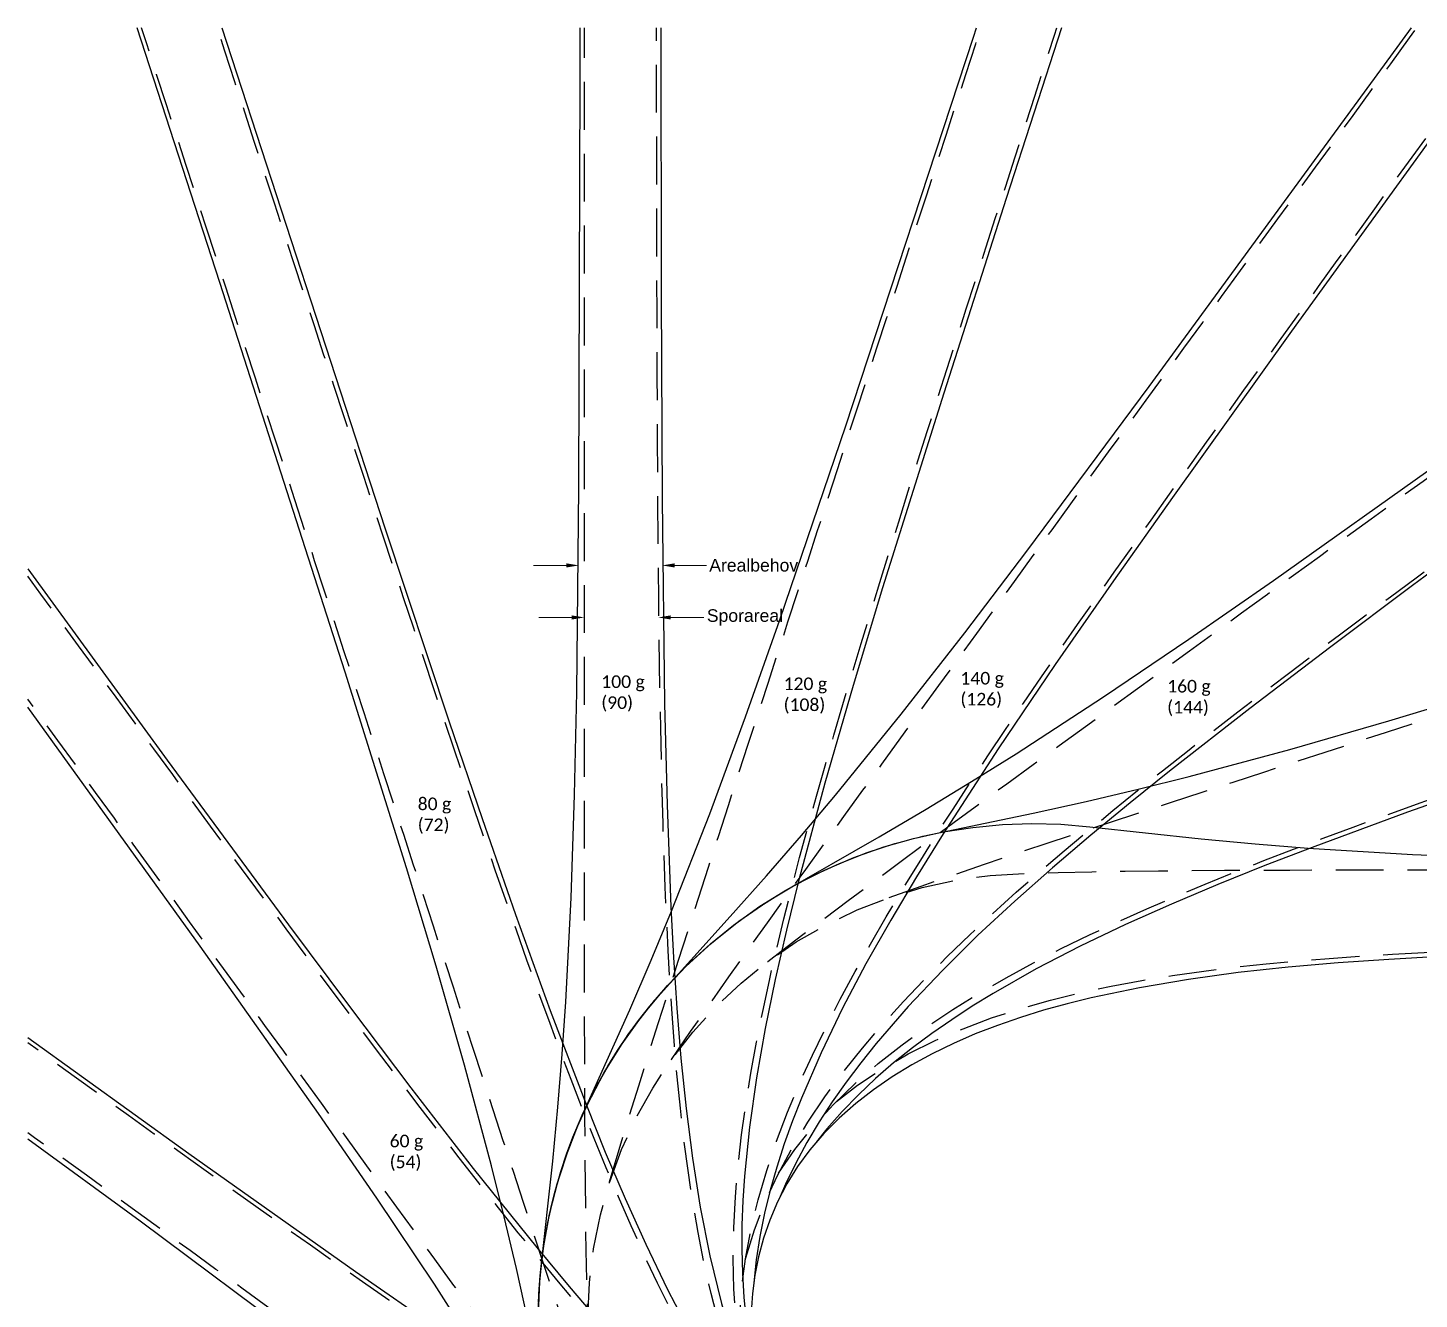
# Model space of a CAD drawing. Header units: metres. Extents: x -109 to 324, y 13 to 167.
# Drawn here: x 16.19 to 60.43, y 126.49 to 166.92 of the extents above; entities that cross this region are included whole.
import ezdxf
from ezdxf import colors
from ezdxf.entities.mleader import LeaderData, LeaderLine
from ezdxf.math import Vec2, Vec3

# ---------------------------------------------------------------- set-up
doc = ezdxf.new("R2010")
doc.units = ezdxf.units.M
doc.linetypes.add('DASHEDX2', pattern=[1.5, 1, -0.5])
doc.layers.add('Tekst', color=4, linetype='Continuous')
doc.styles.add('BT standard', font='sanss___.ttf')
doc.styles.add('Legend', font='calibri.ttf')
doc.styles.get("Standard").update_dxf_attribs({"font": 'arial.ttf'})

# ---------------------------------------------------------------- blocks, each defined once
blk = doc.blocks.new('BUS_25_A')
at = {"color": 5, "linetype": 'Continuous', "ltscale": 1.524, "flags": 128}
blk.add_lwpolyline([(-4.201, 16.854), (-4.573, 18.534), (-4.961, 20.182), (-5.365, 21.805), (-6.222, 25.002), (-7.13, 28.155), (-8.073, 31.284), (-10.02, 37.503), (-14.006, 49.891), (-16.638, 57.994)], dxfattribs=at)
at = {"linetype": 'DASHEDX2', "ltscale": 1.524, "flags": 128}
for points in [[(-1.281, 11.639), (-1.656, 12.657), (-2.012, 13.668), (-2.36, 14.675), (-2.702, 15.679), (-3.038, 16.678), (-3.37, 17.673), (-3.699, 18.665), (-4.025, 19.653), (-4.348, 20.639), (-4.67, 21.622), (-4.991, 22.603), (-5.31, 23.582), (-5.629, 24.559), (-5.947, 25.534), (-6.264, 26.509), (-6.58, 27.482), (-6.897, 28.454), (-7.213, 29.426), (-7.528, 30.397), (-7.843, 31.367), (-8.159, 32.336), (-8.474, 33.305), (-8.788, 34.274), (-9.103, 35.243), (-9.418, 36.211), (-9.732, 37.179), (-10.047, 38.146), (-10.361, 39.114), (-10.675, 40.081), (-10.99, 41.049), (-11.304, 42.016), (-11.618, 42.983), (-11.932, 43.95), (-12.246, 44.916), (-12.561, 45.883), (-12.875, 46.85), (-13.189, 47.817), (-13.503, 48.783), (-13.817, 49.75), (-14.131, 50.716), (-14.445, 51.683), (-14.759, 52.65), (-15.073, 53.616), (-15.387, 54.583), (-15.701, 55.549), (-16.015, 56.515), (-16.329, 57.482), (-16.496, 57.994)], [(7.137, 8.437), (6.774, 8.699), (6.043, 9.301), (5.344, 9.951), (4.677, 10.643), (4.043, 11.372), (3.438, 12.134), (2.863, 12.924), (2.315, 13.739), (1.792, 14.575), (1.293, 15.429), (0.814, 16.298), (0.354, 17.181), (-0.088, 18.076), (-0.515, 18.98), (-0.928, 19.894), (-1.329, 20.814), (-1.719, 21.741), (-2.1, 22.673), (-2.472, 23.61), (-2.837, 24.55), (-3.195, 25.495), (-3.547, 26.442), (-3.895, 27.392), (-4.238, 28.344), (-4.577, 29.298), (-4.913, 30.254), (-5.246, 31.211), (-5.576, 32.17), (-5.904, 33.129), (-6.231, 34.09), (-6.555, 35.051), (-6.879, 36.013), (-7.201, 36.976), (-7.522, 37.939), (-7.841, 38.902), (-8.161, 39.866), (-8.479, 40.831), (-8.797, 41.795), (-9.114, 42.76), (-9.431, 43.725), (-9.747, 44.69), (-10.064, 45.656), (-10.379, 46.621), (-10.695, 47.587), (-11.01, 48.553), (-11.326, 49.519), (-11.641, 50.484), (-11.955, 51.45), (-12.27, 52.416), (-12.585, 53.383), (-12.899, 54.349), (-13.214, 55.315), (-13.528, 56.281), (-13.843, 57.247), (-14.085, 57.994)], [(-2.262, 15.892), (-2.262, 15.892), (-2.307, 16.978), (-2.334, 18.049), (-2.354, 19.115), (-2.369, 20.175), (-2.381, 21.229), (-2.389, 22.278), (-2.395, 23.323), (-2.4, 24.364), (-2.403, 25.401), (-2.406, 26.436), (-2.408, 27.467), (-2.409, 28.497), (-2.41, 29.525), (-2.411, 30.551), (-2.411, 31.575), (-2.412, 32.598), (-2.412, 33.621), (-2.412, 34.642), (-2.412, 35.663), (-2.412, 36.683), (-2.413, 37.702), (-2.413, 38.721), (-2.413, 39.739), (-2.413, 40.757), (-2.413, 41.775), (-2.413, 42.792), (-2.413, 43.81), (-2.413, 44.827), (-2.413, 45.844), (-2.413, 46.86), (-2.413, 47.877), (-2.413, 48.894), (-2.413, 49.91), (-2.413, 50.926), (-2.413, 51.943), (-2.413, 52.959), (-2.413, 53.975), (-2.413, 54.991), (-2.413, 56.007), (-2.413, 57.023), (-2.413, 57.994)], [(-1.618, 21.257), (-1.615, 21.291), (-1.31, 22.319), (-1, 23.339), (-0.687, 24.352), (-0.372, 25.359), (-0.056, 26.36), (0.261, 27.356), (0.578, 28.347), (0.896, 29.335), (1.213, 30.32), (1.53, 31.302), (1.847, 32.282), (2.164, 33.26), (2.48, 34.236), (2.796, 35.21), (3.112, 36.184), (3.428, 37.156), (3.743, 38.128), (4.058, 39.099), (4.373, 40.069), (4.688, 41.038), (5.003, 42.007), (5.318, 42.976), (5.632, 43.944), (5.947, 44.912), (6.261, 45.88), (6.576, 46.847), (6.89, 47.815), (7.204, 48.782), (7.518, 49.749), (7.832, 50.716), (8.147, 51.682), (8.461, 52.649), (8.775, 53.616), (9.089, 54.582), (9.403, 55.549), (9.717, 56.515), (10.031, 57.482), (10.197, 57.994)], [(4.876, 10.437), (4.659, 10.71), (4.127, 11.487), (3.642, 12.303), (3.204, 13.154), (2.809, 14.033), (2.456, 14.936), (2.141, 15.858), (1.861, 16.797), (1.613, 17.749), (1.394, 18.713), (1.201, 19.685), (1.032, 20.665), (0.883, 21.651), (0.752, 22.641), (0.638, 23.636), (0.538, 24.635), (0.451, 25.636), (0.375, 26.639), (0.309, 27.644), (0.251, 28.651), (0.201, 29.66), (0.158, 30.669), (0.12, 31.679), (0.087, 32.691), (0.059, 33.703), (0.034, 34.715), (0.013, 35.728), (-0.006, 36.741), (-0.022, 37.755), (-0.035, 38.769), (-0.047, 39.783), (-0.058, 40.798), (-0.067, 41.812), (-0.074, 42.827), (-0.081, 43.842), (-0.087, 44.857), (-0.092, 45.873), (-0.096, 46.888), (-0.1, 47.903), (-0.103, 48.919), (-0.106, 49.934), (-0.108, 50.95), (-0.11, 51.966), (-0.112, 52.981), (-0.113, 53.997), (-0.115, 55.013), (-0.116, 56.028), (-0.117, 57.044), (-0.118, 57.994)], [(0.35, 25.173), (0.355, 25.189), (0.964, 26.074), (1.574, 26.949), (2.185, 27.817), (2.796, 28.678), (3.406, 29.533), (4.016, 30.383), (4.624, 31.229), (5.232, 32.071), (5.838, 32.91), (6.444, 33.747), (7.048, 34.581), (7.652, 35.414), (8.255, 36.245), (8.857, 37.075), (9.459, 37.904), (10.06, 38.731), (10.66, 39.558), (11.26, 40.385), (11.86, 41.21), (12.459, 42.035), (13.059, 42.86), (13.658, 43.685), (14.256, 44.509), (14.855, 45.333), (15.453, 46.156), (16.051, 46.98), (16.65, 47.803), (17.248, 48.626), (17.846, 49.449), (18.444, 50.272), (19.041, 51.095), (19.639, 51.918), (20.237, 52.741), (20.835, 53.563), (21.432, 54.386), (22.03, 55.208), (22.627, 56.031), (23.225, 56.853), (23.823, 57.676), (24.054, 57.994)], [(3.291, 12.984), (3.2, 13.21), (2.916, 14.104), (2.692, 15.024), (2.525, 15.964), (2.409, 16.918), (2.342, 17.884), (2.319, 18.857), (2.336, 19.835), (2.388, 20.817), (2.472, 21.8), (2.584, 22.785), (2.722, 23.769), (2.881, 24.753), (3.06, 25.735), (3.257, 26.717), (3.468, 27.697), (3.693, 28.677), (3.929, 29.655), (4.176, 30.631), (4.431, 31.607), (4.694, 32.581), (4.964, 33.555), (5.24, 34.528), (5.52, 35.5), (5.806, 36.471), (6.095, 37.441), (6.387, 38.411), (6.682, 39.381), (6.98, 40.35), (7.28, 41.319), (7.582, 42.287), (7.885, 43.255), (8.19, 44.223), (8.497, 45.191), (8.804, 46.158), (9.112, 47.125), (9.421, 48.092), (9.73, 49.059), (10.041, 50.026), (10.351, 50.993), (10.663, 51.96), (10.974, 52.926), (11.286, 53.893), (11.598, 54.859), (11.911, 55.826), (12.223, 56.792), (12.536, 57.759), (12.612, 57.994)], [(2.544, 15.853), (2.531, 16.017), (2.524, 16.953), (2.585, 17.897), (2.706, 18.842), (2.884, 19.786), (3.111, 20.727), (3.384, 21.661), (3.698, 22.587), (4.047, 23.506), (4.427, 24.417), (4.835, 25.32), (5.268, 26.215), (5.722, 27.102), (6.195, 27.982), (6.683, 28.856), (7.187, 29.724), (7.702, 30.587), (8.228, 31.445), (8.764, 32.299), (9.308, 33.148), (9.859, 33.995), (10.416, 34.838), (10.979, 35.678), (11.546, 36.517), (12.118, 37.353), (12.693, 38.187), (13.27, 39.02), (13.851, 39.851), (14.434, 40.681), (15.019, 41.51), (15.605, 42.339), (16.193, 43.166), (16.783, 43.993), (17.373, 44.819), (17.964, 45.644), (18.557, 46.47), (19.15, 47.294), (19.743, 48.119), (20.337, 48.943), (20.932, 49.767), (21.527, 50.59), (22.122, 51.414), (22.718, 52.237), (23.313, 53.06), (23.91, 53.883), (24.506, 54.706), (25.102, 55.529), (25.699, 56.352), (26.296, 57.175), (26.89, 57.994)], [(3.413, 28.297), (3.417, 28.304), (4.269, 28.958), (5.12, 29.602), (5.969, 30.239), (6.816, 30.869), (7.661, 31.494), (8.503, 32.114), (9.343, 32.731), (10.181, 33.344), (11.018, 33.955), (11.852, 34.564), (12.685, 35.17), (13.516, 35.776), (14.346, 36.38), (15.175, 36.983), (16.004, 37.585), (16.831, 38.187), (17.658, 38.788), (18.484, 39.388), (19.309, 39.988), (20.134, 40.587), (20.959, 41.187), (21.783, 41.786), (22.607, 42.384), (23.431, 42.983), (24.254, 43.581), (25.078, 44.179), (25.901, 44.778), (26.724, 45.376), (27.547, 45.973), (28.37, 46.571), (29.192, 47.169), (30.015, 47.767), (30.838, 48.364), (31.66, 48.962), (32.483, 49.559), (33.305, 50.157), (34.127, 50.755), (34.95, 51.352), (35.772, 51.95), (36.594, 52.547), (37.417, 53.144), (38.239, 53.742), (39.061, 54.339), (39.884, 54.937), (40.706, 55.534), (41.528, 56.132), (42.35, 56.729), (43.173, 57.326), (43.995, 57.924), (44.092, 57.994)], [(2.701, 18.803), (2.718, 18.88), (2.992, 19.774), (3.333, 20.655), (3.733, 21.518), (4.187, 22.364), (4.689, 23.189), (5.233, 23.995), (5.814, 24.782), (6.426, 25.55), (7.067, 26.3), (7.731, 27.034), (8.417, 27.753), (9.121, 28.458), (9.841, 29.15), (10.575, 29.831), (11.321, 30.502), (12.077, 31.164), (12.841, 31.818), (13.614, 32.464), (14.393, 33.105), (15.178, 33.74), (15.968, 34.37), (16.762, 34.996), (17.561, 35.618), (18.362, 36.237), (19.166, 36.853), (19.973, 37.466), (20.782, 38.077), (21.592, 38.687), (22.404, 39.295), (23.218, 39.901), (24.033, 40.506), (24.848, 41.111), (25.665, 41.714), (26.482, 42.316), (27.3, 42.918), (28.119, 43.519), (28.938, 44.12), (29.758, 44.72), (30.578, 45.32), (31.398, 45.919), (32.218, 46.518), (33.039, 47.117), (33.86, 47.716), (34.681, 48.314), (35.502, 48.913), (36.324, 49.511), (37.145, 50.109), (37.967, 50.707), (38.789, 51.305), (39.61, 51.903), (40.432, 52.5), (41.254, 53.098), (42.076, 53.696), (42.898, 54.293), (43.72, 54.891), (44.542, 55.489), (45.364, 56.086), (46.186, 56.684), (46.832, 57.153)], [(7.274, 30.336), (7.28, 30.34), (8.292, 30.699), (9.3, 31.05), (10.304, 31.393), (11.305, 31.731), (12.301, 32.065), (13.293, 32.394), (14.283, 32.721), (15.269, 33.045), (16.253, 33.368), (17.234, 33.689), (18.213, 34.008), (19.191, 34.327), (20.166, 34.645), (21.141, 34.962), (22.114, 35.279), (23.087, 35.595), (24.058, 35.911), (25.029, 36.227), (25.999, 36.542), (26.968, 36.857), (27.937, 37.172), (28.906, 37.487), (29.874, 37.802), (30.842, 38.116), (31.81, 38.431), (32.777, 38.745), (33.744, 39.059), (34.711, 39.373), (35.678, 39.688), (36.645, 40.002), (37.612, 40.316), (38.579, 40.63), (39.545, 40.944), (40.512, 41.258), (41.478, 41.572), (42.444, 41.886), (43.411, 42.2), (44.377, 42.514), (45.343, 42.828), (46.309, 43.142), (46.832, 43.312)], [(3.761, 21.57), (4.277, 22.32), (4.867, 23.055), (5.509, 23.756), (6.197, 24.423), (6.926, 25.056), (7.688, 25.657), (8.48, 26.229), (9.297, 26.772), (10.136, 27.29), (10.993, 27.784), (11.866, 28.257), (12.751, 28.712), (13.649, 29.149), (14.556, 29.571), (15.471, 29.98), (16.393, 30.377), (17.322, 30.763), (18.255, 31.14), (19.193, 31.509), (20.135, 31.87), (21.081, 32.226), (22.029, 32.576), (22.979, 32.921), (23.932, 33.262), (24.887, 33.6), (25.843, 33.934), (26.8, 34.266), (27.759, 34.595), (28.719, 34.922), (29.679, 35.247), (30.641, 35.571), (31.603, 35.894), (32.565, 36.215), (33.528, 36.535), (34.492, 36.855), (35.456, 37.173), (36.42, 37.491), (37.384, 37.809), (38.349, 38.126), (39.314, 38.442), (40.279, 38.758), (41.244, 39.074), (42.209, 39.39), (43.174, 39.705), (44.14, 40.02), (45.105, 40.335), (46.071, 40.65), (46.832, 40.898)], [(9.225, 7.357), (8.523, 7.68), (7.67, 8.125), (6.835, 8.613), (6.018, 9.14), (5.219, 9.702), (4.439, 10.296), (3.675, 10.918), (2.928, 11.565), (2.196, 12.234), (1.478, 12.922), (0.774, 13.627), (0.081, 14.348), (-0.6, 15.081), (-1.272, 15.826), (-1.934, 16.581), (-2.589, 17.345), (-3.237, 18.116), (-3.879, 18.894), (-4.515, 19.678), (-5.146, 20.467), (-5.772, 21.26), (-6.395, 22.057), (-7.015, 22.857), (-7.632, 23.661), (-8.246, 24.466), (-8.858, 25.274), (-9.468, 26.084), (-10.076, 26.896), (-10.683, 27.708), (-11.288, 28.523), (-11.893, 29.338), (-12.496, 30.154), (-13.099, 30.971), (-13.701, 31.788), (-14.302, 32.607), (-14.903, 33.425), (-15.503, 34.245), (-16.103, 35.064), (-16.702, 35.884), (-17.302, 36.704), (-17.9, 37.525), (-18.499, 38.345), (-19.098, 39.166), (-19.696, 39.987), (-20.109, 40.555)], [(0.299, 8.735), (0.285, 8.745), (-0.365, 9.596), (-1.006, 10.447), (-1.64, 11.295), (-2.268, 12.141), (-2.891, 12.984), (-3.51, 13.826), (-4.125, 14.665), (-4.737, 15.502), (-5.347, 16.337), (-5.954, 17.171), (-6.561, 18.003), (-7.165, 18.834), (-7.769, 19.663), (-8.372, 20.492), (-8.973, 21.319), (-9.574, 22.146), (-10.175, 22.972), (-10.775, 23.798), (-11.375, 24.623), (-11.974, 25.448), (-12.573, 26.272), (-13.172, 27.096), (-13.77, 27.92), (-14.368, 28.743), (-14.967, 29.567), (-15.565, 30.39), (-16.163, 31.213), (-16.76, 32.036), (-17.358, 32.858), (-17.956, 33.681), (-18.553, 34.503), (-19.151, 35.326), (-19.748, 36.148), (-20.109, 36.645)], [(13.084, 3.793), (10.574, 3.874), (9.539, 3.95), (8.502, 4.084), (7.469, 4.282), (6.444, 4.552), (5.435, 4.897), (4.451, 5.324), (3.501, 5.836), (2.597, 6.435), (1.75, 7.123), (0.974, 7.898), (0.283, 8.755), (-0.313, 9.676), (-0.835, 10.639), (-1.281, 11.639), (-1.649, 12.67), (-1.936, 13.727), (-2.141, 14.803), (-2.262, 15.892), (-2.299, 16.986), (-2.252, 18.081), (-2.12, 19.168), (-1.905, 20.242), (-1.607, 21.296), (-1.229, 22.324), (-0.773, 23.32), (-0.242, 24.278), (0.362, 25.191), (1.035, 26.056), (1.772, 26.866), (2.569, 27.617), (3.422, 28.304), (4.325, 28.924), (5.274, 29.471), (6.262, 29.944), (7.283, 30.34), (8.332, 30.655), (9.402, 30.889), (10.487, 31.039), (11.579, 31.106), (12.653, 31.135), (13.721, 31.158), (14.783, 31.174), (15.839, 31.187), (16.89, 31.196), (17.937, 31.203), (18.979, 31.208), (20.018, 31.212), (21.053, 31.215), (22.086, 31.217), (23.117, 31.219), (24.145, 31.22), (25.172, 31.22), (26.197, 31.221), (27.221, 31.222), (28.244, 31.222), (29.266, 31.222), (30.287, 31.222), (31.307, 31.222), (32.327, 31.223), (33.346, 31.223), (34.365, 31.223), (35.383, 31.223), (36.401, 31.223), (37.419, 31.223), (38.437, 31.223), (39.454, 31.223), (40.471, 31.223), (41.488, 31.223), (42.505, 31.223), (43.522, 31.223), (44.538, 31.223), (45.555, 31.223), (46.571, 31.223), (46.832, 31.223)], [(5.601, 23.846), (6.273, 24.367), (7.057, 24.888), (7.882, 25.361), (8.74, 25.786), (9.627, 26.166), (10.536, 26.506), (11.465, 26.807), (12.409, 27.074), (13.366, 27.309), (14.334, 27.517), (15.31, 27.699), (16.292, 27.859), (17.281, 27.999), (18.274, 28.121), (19.27, 28.228), (20.27, 28.321), (21.273, 28.402), (22.277, 28.473), (23.284, 28.535), (24.292, 28.588), (25.301, 28.634), (26.311, 28.675), (27.322, 28.71), (28.334, 28.74), (29.346, 28.766), (30.359, 28.789), (31.372, 28.808), (32.386, 28.826), (33.4, 28.84), (34.414, 28.853), (35.429, 28.864), (36.444, 28.873), (37.459, 28.882), (38.474, 28.889), (39.489, 28.895), (40.504, 28.9), (41.52, 28.905), (42.535, 28.908), (43.551, 28.912), (44.567, 28.915), (45.583, 28.917), (46.598, 28.919), (46.832, 28.92)], [(31.904, 6.138), (30.889, 6.138), (29.876, 6.138), (28.864, 6.141), (27.857, 6.142), (26.857, 6.141), (25.864, 6.144), (24.883, 6.138), (23.92, 6.117), (22.974, 6.091), (22.025, 6.062), (21.071, 6.025), (20.116, 5.987), (19.16, 5.956), (18.204, 5.939), (17.247, 5.945), (16.289, 5.978), (15.331, 6.045), (14.374, 6.147), (13.419, 6.287), (12.466, 6.464), (11.518, 6.679), (10.575, 6.93), (9.639, 7.216), (8.709, 7.533), (7.787, 7.881), (6.872, 8.256), (5.964, 8.656), (5.064, 9.078), (4.172, 9.521), (3.286, 9.983), (2.407, 10.46), (1.533, 10.953), (0.665, 11.458), (-0.197, 11.974), (-1.056, 12.501), (-1.909, 13.036), (-2.76, 13.58), (-3.607, 14.13), (-4.45, 14.686), (-5.292, 15.248), (-6.13, 15.814), (-6.967, 16.385), (-7.802, 16.959), (-8.635, 17.536), (-9.467, 18.115), (-10.298, 18.697), (-11.127, 19.281), (-11.956, 19.867), (-12.784, 20.454), (-13.611, 21.043), (-14.437, 21.633), (-15.263, 22.224), (-16.088, 22.816), (-16.913, 23.408), (-17.738, 24.001), (-18.562, 24.595), (-19.386, 25.19), (-20.109, 25.712)], [(2.619, 6.42), (2.599, 6.43), (1.733, 7.041), (0.873, 7.652), (0.019, 8.262), (-0.83, 8.872), (-1.676, 9.48), (-2.517, 10.087), (-3.356, 10.694), (-4.192, 11.299), (-5.026, 11.903), (-5.859, 12.507), (-6.69, 13.11), (-7.519, 13.712), (-8.348, 14.313), (-9.175, 14.914), (-10.002, 15.515), (-10.828, 16.115), (-11.654, 16.714), (-12.479, 17.314), (-13.304, 17.913), (-14.128, 18.512), (-14.952, 19.11), (-15.776, 19.709), (-16.6, 20.307), (-17.423, 20.905), (-18.246, 21.504), (-19.07, 22.102), (-19.893, 22.699), (-20.109, 22.857)]]:
    blk.add_lwpolyline(points, dxfattribs=at)
at = {"color": 250, "linetype": 'Continuous', "ltscale": 1.524, "flags": 128}
for points in [[(-13.946, 57.994), (-8.756, 42.093), (-6.708, 35.928), (-5.666, 32.854), (-4.601, 29.792), (-3.502, 26.749), (-2.351, 23.734), (-1.748, 22.243), (-1.121, 20.767), (-0.464, 19.309), (0.227, 17.875), (0.96, 16.472), (1.742, 15.107), (2.58, 13.792), (3.022, 13.157), (3.48, 12.539), (3.956, 11.94), (4.45, 11.363), (4.962, 10.81), (5.491, 10.283), (5.774, 10.026)], [(0.016, 57.994), (0.027, 49.493), (0.058, 42.996), (0.137, 36.507), (0.214, 33.269), (0.335, 30.039), (0.42, 28.428), (0.525, 26.823), (0.657, 25.223), (0.82, 23.632), (1.022, 22.051), (1.271, 20.486), (1.576, 18.941), (1.948, 17.424), (2.163, 16.679), (2.399, 15.945), (2.657, 15.223), (2.938, 14.517), (3.245, 13.827), (3.577, 13.157), (3.936, 12.509), (3.977, 12.443)], [(12.757, 57.994), (10.995, 52.562), (9.012, 46.375), (7.071, 40.18), (6.134, 37.078), (5.235, 33.97), (4.398, 30.856), (4.012, 29.295), (3.655, 27.732), (3.334, 26.168), (3.056, 24.602), (2.833, 23.037), (2.676, 21.475), (2.625, 20.697), (2.597, 19.922), (2.591, 19.151), (2.611, 18.385), (2.658, 17.625), (2.734, 16.875), (2.842, 16.135), (2.982, 15.408), (3.018, 15.257)], [(27.059, 57.994), (20.068, 48.344), (16.284, 43.061), (14.411, 40.41), (12.561, 37.747), (10.748, 35.067), (8.992, 32.36), (8.145, 30.993), (7.326, 29.615), (6.541, 28.224), (5.799, 26.817), (5.111, 25.395), (4.487, 23.956), (4.205, 23.23), (3.944, 22.5), (3.708, 21.767), (3.498, 21.032), (3.317, 20.294), (3.168, 19.556), (3.053, 18.82), (2.973, 18.086), (2.972, 18.055)], [(46.832, 56.989), (39.659, 51.777), (29.153, 44.113), (23.923, 40.257), (21.324, 38.313), (18.745, 36.351), (16.196, 34.359), (14.938, 33.348), (13.695, 32.323), (12.471, 31.282), (11.271, 30.22), (10.101, 29.135), (8.969, 28.021), (7.885, 26.875), (6.86, 25.692), (6.374, 25.085), (5.909, 24.467), (5.468, 23.839), (5.051, 23.2), (4.663, 22.551), (4.306, 21.892), (3.983, 21.224), (3.817, 20.832)], [(-20.109, 40.793), (-15.676, 34.704), (-11.825, 29.472), (-9.886, 26.869), (-7.93, 24.284), (-5.949, 21.724), (-3.93, 19.204), (-2.901, 17.967), (-1.855, 16.749), (-0.801, 15.568), (0.265, 14.43), (1.359, 13.325), (2.485, 12.262), (3.65, 11.249), (4.248, 10.764), (4.858, 10.296), (5.48, 9.846), (6.114, 9.416), (6.761, 9.007), (7.422, 8.622), (8.096, 8.262), (8.365, 8.131)], [(46.832, 40.753), (39.128, 38.243), (32.959, 36.205), (26.813, 34.124), (23.759, 33.048), (20.726, 31.932), (19.222, 31.352), (17.729, 30.752), (16.251, 30.13), (14.791, 29.478), (13.355, 28.792), (11.949, 28.064), (10.583, 27.287), (9.917, 26.877), (9.267, 26.452), (8.632, 26.011), (8.015, 25.552), (7.42, 25.076), (6.847, 24.581), (6.301, 24.067), (5.784, 23.534), (5.299, 22.982), (4.972, 22.566)], [(24.772, 28.459), (23.163, 28.37), (21.558, 28.259), (19.96, 28.12), (18.371, 27.948), (16.794, 27.734), (15.234, 27.47), (13.696, 27.146), (12.939, 26.958), (12.19, 26.751), (11.453, 26.522), (10.727, 26.272), (10.017, 25.997), (9.323, 25.698), (8.65, 25.371), (7.998, 25.018), (7.373, 24.636), (6.777, 24.226), (6.214, 23.788), (5.688, 23.323), (5.202, 22.833), (4.759, 22.318), (4.362, 21.784), (4.019, 21.228), (3.728, 20.658), (3.484, 20.08), (3.284, 19.499), (3.126, 18.915), (3.008, 18.329), (2.929, 17.74), (2.889, 17.149)], [(-20.109, 25.886), (-14.993, 22.195), (-9.694, 18.442), (-7.028, 16.599), (-4.343, 14.795), (-1.631, 13.05), (-0.261, 12.209), (1.12, 11.394), (2.514, 10.613), (3.922, 9.871), (5.345, 9.177), (6.784, 8.539), (8.24, 7.966), (9.697, 7.472), (10.432, 7.254), (11.173, 7.057), (11.918, 6.884), (12.668, 6.736), (13.422, 6.612), (14.178, 6.511), (15.694, 6.372), (17.211, 6.3), (18.726, 6.268), (33.804, 6.268)]]:
    blk.add_lwpolyline(points, dxfattribs=at)
at = {"color": 1, "linetype": 'Continuous', "ltscale": 1.524, "flags": 128}
for points in [[(-3.869, 17.455), (-3.839, 18.027), (-3.789, 18.594), (-3.719, 19.155), (-3.521, 20.256), (-3.251, 21.323), (-2.913, 22.352), (-2.513, 23.337), (-2.057, 24.277), (-1.549, 25.167), (-0.996, 26.008), (-0.401, 26.798), (0.232, 27.537), (0.899, 28.226), (1.596, 28.865), (2.323, 29.454), (3.077, 29.995), (3.856, 30.488), (6.964, 32.266), (8.449, 33.142), (9.897, 34.022), (11.316, 34.911), (14.091, 36.716), (16.809, 38.556), (19.493, 40.421), (24.807, 44.196)], [(-3.877, 17.136), (-3.833, 18.113), (-3.731, 19.07), (-3.573, 20.006), (-3.362, 20.92), (-3.1, 21.812), (-2.789, 22.68), (-2.428, 23.525), (-0.972, 26.767), (-0.293, 28.342), (0.355, 29.901), (1.572, 32.998), (2.712, 36.083), (3.801, 39.167), (5.895, 45.341), (9.958, 57.702), (10.053, 57.994)], [(-3.877, 17.091), (-3.83, 18.158), (-3.712, 19.201), (-3.53, 20.215), (-3.287, 21.198), (-2.987, 22.146), (-2.634, 23.058), (-2.233, 23.933), (-1.785, 24.771), (-1.293, 25.571), (-0.76, 26.333), (-0.188, 27.058), (2.225, 29.728), (3.374, 31.022), (4.487, 32.307), (5.567, 33.591), (7.657, 36.164), (9.679, 38.752), (11.659, 41.354), (15.55, 46.586), (23.232, 57.095), (23.885, 57.994)], [(8.197, 32.246), (8.35, 32.286), (11.859, 33.019), (13.543, 33.392), (15.193, 33.781), (16.818, 34.186), (20.015, 35.044), (23.168, 35.952), (26.296, 36.895), (32.514, 38.841), (44.897, 42.826), (46.832, 43.455)], [(-3.876, 17.165), (-3.857, 17.737), (-3.817, 18.311), (-3.755, 18.888), (-3.671, 19.466), (-3.566, 20.043), (-3.438, 20.618), (-3.289, 21.189), (-3.119, 21.755), (-2.927, 22.315), (-2.714, 22.867), (-2.48, 23.411), (-2.227, 23.944), (-1.955, 24.466), (-1.665, 24.977), (-1.356, 25.474), (-1.031, 25.957), (-0.691, 26.426), (-0.335, 26.879), (0.035, 27.317), (0.418, 27.738), (0.813, 28.142), (1.635, 28.898), (2.494, 29.583), (3.383, 30.197), (4.293, 30.738), (5.221, 31.209), (6.159, 31.61), (7.104, 31.945), (8.051, 32.214), (8.998, 32.422), (9.942, 32.568), (10.881, 32.657), (11.814, 32.689), (12.74, 32.667), (13.658, 32.59), (17.202, 32.204), (18.913, 32.044), (20.598, 31.909), (23.922, 31.706), (27.21, 31.573)], [(-3.878, 17.005), (-3.864, 17.595), (-3.828, 18.184), (-3.769, 18.77), (-3.689, 19.353), (-3.588, 19.931), (-3.466, 20.504), (-3.323, 21.069), (-3.159, 21.627), (-2.977, 22.175), (-2.776, 22.713), (-2.556, 23.24), (-2.319, 23.756), (-1.797, 24.75), (-1.215, 25.689), (-0.58, 26.57), (0.101, 27.391), (0.822, 28.151), (1.577, 28.848), (2.361, 29.483), (3.169, 30.057), (3.997, 30.571), (4.843, 31.026), (5.703, 31.424), (6.575, 31.766), (7.457, 32.053), (7.782, 32.138)], [(6.68, 3.871), (6.576, 3.883), (5.692, 4.044), (4.83, 4.261), (3.993, 4.532), (3.184, 4.858), (2.406, 5.237), (1.661, 5.67), (0.951, 6.157), (0.279, 6.698), (-2.283, 8.956), (-3.561, 10.04), (-6.126, 12.136), (-8.71, 14.164), (-11.308, 16.147), (-16.537, 20.042), (-20.109, 22.655)]]:
    blk.add_lwpolyline(points, dxfattribs=at)
at = {"color": 6, "linetype": 'Continuous', "ltscale": 1.524, "flags": 128}
blk.add_lwpolyline([(-3.868, 17.493), (-3.808, 18.409), (-3.421, 21.956), (-3.257, 23.669), (-3.118, 25.356), (-3.003, 27.024), (-2.833, 30.328), (-2.723, 33.606), (-2.654, 36.872), (-2.585, 43.387), (-2.549, 56.397), (-2.549, 57.994)], dxfattribs=at)
at = {"color": 3, "linetype": 'Continuous', "ltscale": 1.524, "flags": 128}
blk.add_lwpolyline([(6.426, 3.913), (6.143, 3.955), (5.237, 4.151), (4.35, 4.409), (3.485, 4.729), (2.649, 5.111), (1.845, 5.556), (1.079, 6.063), (0.356, 6.631), (-0.319, 7.258), (-0.941, 7.944), (-1.231, 8.308), (-1.506, 8.687), (-1.764, 9.079), (-3.613, 12.288), (-4.516, 13.808), (-5.395, 15.244), (-7.183, 18.043), (-9.009, 20.777), (-10.864, 23.47), (-14.628, 28.793), (-20.109, 36.391)], dxfattribs=at)
at = {"layer": 'Tekst', "color": 7, "char_height": 0.4, "attachment_point": 1, "style": 'Legend'}
for s, insert in [('100 g \\P(90)', (-1.876, 37.401)), ('120 g \\P(108)', (3.921, 37.334)), ('140 g \\P(126)', (9.543, 37.511)), ('160 g \\P(144)', (16.118, 37.257)), ('80 g \\P(72)', (-7.713, 33.516)), ('60 g \\P(54)', (-8.605, 22.794))]:
    blk.add_mtext_dynamic_manual_height_columns(s, width=2.42155, gutter_width=12.5, heights=[0], dxfattribs=dict(at, insert=insert))
ml = blk.add_multileader_mtext('Standard')
ml.set_content('', color=256)
ml.set_leader_properties(lineweight=9)
ml.build(insert=Vec2(0, 0))
ml.multileader.update_dxf_attribs({"text_right_attachment_type": 6, "dogleg_length": 0.1, "arrow_head_size": 0.4})
ctx = ml.context
ctx.base_point, ctx.char_height, ctx.arrow_head_size, ctx.landing_gap_size, ctx.plane_origin = Vec3(-4.121, 41.198), 0.6, 0.4, 0.09, Vec3(-2.585, 40.898)
ctx.right_attachment, ctx.text_align_type = 6, 2
notes = []
notes.append((ctx, [(0, (1, 1, 0), (-3.841, 40.898), (-1, 0), 0.1, [(0, [(-2.585, 40.898)], 0, [])])]))
ctx.mtext.insert, ctx.mtext.alignment, ctx.mtext.flow_direction = Vec3(-4.031, 41.498), 3, 5
ml = blk.add_multileader_mtext('Standard')
ml.set_content('Arealbehov', color=256, style='BT standard')
ml.set_leader_properties(lineweight=9)
ml.build(insert=Vec2(0, 0))
ml.multileader.update_dxf_attribs({"text_right_attachment_type": 6, "dogleg_length": 0.1, "arrow_head_size": 0.4})
ctx = ml.context
ctx.base_point, ctx.char_height, ctx.arrow_head_size, ctx.landing_gap_size, ctx.plane_origin = Vec3(1.467, 40.898), 0.4, 0.4, 0.09, Vec3(0.011, 40.898)
ctx.right_attachment = 6
notes.append((ctx, [(0, (1, 1, 0), (1.412, 40.898), (1, 0), 0.0548, [(0, [(0.056, 40.898)], 0, [])])]))
ctx.mtext.insert, ctx.mtext.flow_direction = Vec3(1.557, 41.104), 5
ml = blk.add_multileader_mtext('Standard')
ml.set_content('', color=256)
ml.set_leader_properties(lineweight=9)
ml.build(insert=Vec2(0, 0))
ml.multileader.update_dxf_attribs({"text_right_attachment_type": 6, "dogleg_length": 0.1, "arrow_head_size": 0.4})
ctx = ml.context
ctx.base_point, ctx.char_height, ctx.arrow_head_size, ctx.landing_gap_size, ctx.plane_origin = Vec3(-3.949, 39.543), 0.6, 0.4, 0.09, Vec3(-2.413, 39.243)
ctx.right_attachment, ctx.text_align_type = 6, 2
notes.append((ctx, [(0, (1, 1, 0), (-3.669, 39.243), (-1, 0), 0.1, [(0, [(-2.413, 39.243)], 0, [])])]))
ctx.mtext.insert, ctx.mtext.alignment, ctx.mtext.flow_direction = Vec3(-3.859, 39.843), 3, 5
ml = blk.add_multileader_mtext('Standard')
ml.set_content('Sporareal', color=256, style='BT standard')
ml.set_leader_properties(lineweight=9)
ml.build(insert=Vec2(0, 0))
ml.multileader.update_dxf_attribs({"text_right_attachment_type": 6, "dogleg_length": 0.1, "arrow_head_size": 0.4})
ctx = ml.context
ctx.base_point, ctx.char_height, ctx.arrow_head_size, ctx.landing_gap_size, ctx.plane_origin = Vec3(1.39, 39.244), 0.4, 0.4, 0.09, Vec3(-0.111, 39.244)
ctx.right_attachment = 6
notes.append((ctx, [(0, (1, 1, 0), (1.29, 39.244), (1, 0), 0.1, [(0, [(-0.066, 39.244)], 0, [])])]))
ctx.mtext.insert, ctx.mtext.flow_direction = Vec3(1.48, 39.504), 5
for ctx, leaders in notes:
    for number, flags, end, landing, length, lines in leaders:
        leader = LeaderData()
        leader.index, (leader.has_last_leader_line, leader.has_dogleg_vector, leader.attachment_direction) = number, flags
        leader.last_leader_point, leader.dogleg_vector, leader.dogleg_length = Vec3(end), Vec3(landing), length
        for number, points, colour, breaks in lines:
            line = LeaderLine()
            line.index, line.vertices, line.color, line.breaks = number, Vec3.list(points), colors.encode_raw_color(colour), breaks
            leader.lines.append(line)
        ctx.leaders.append(leader)

msp = doc.modelspace()

# ---------------------------------------------------------------- block references
at = {"color": 240, "true_color": 0xed1f24}
msp.add_blockref('BUS_25_A', (36.304, 108.93), dxfattribs=at)

doc.saveas('drawing.dxf')
